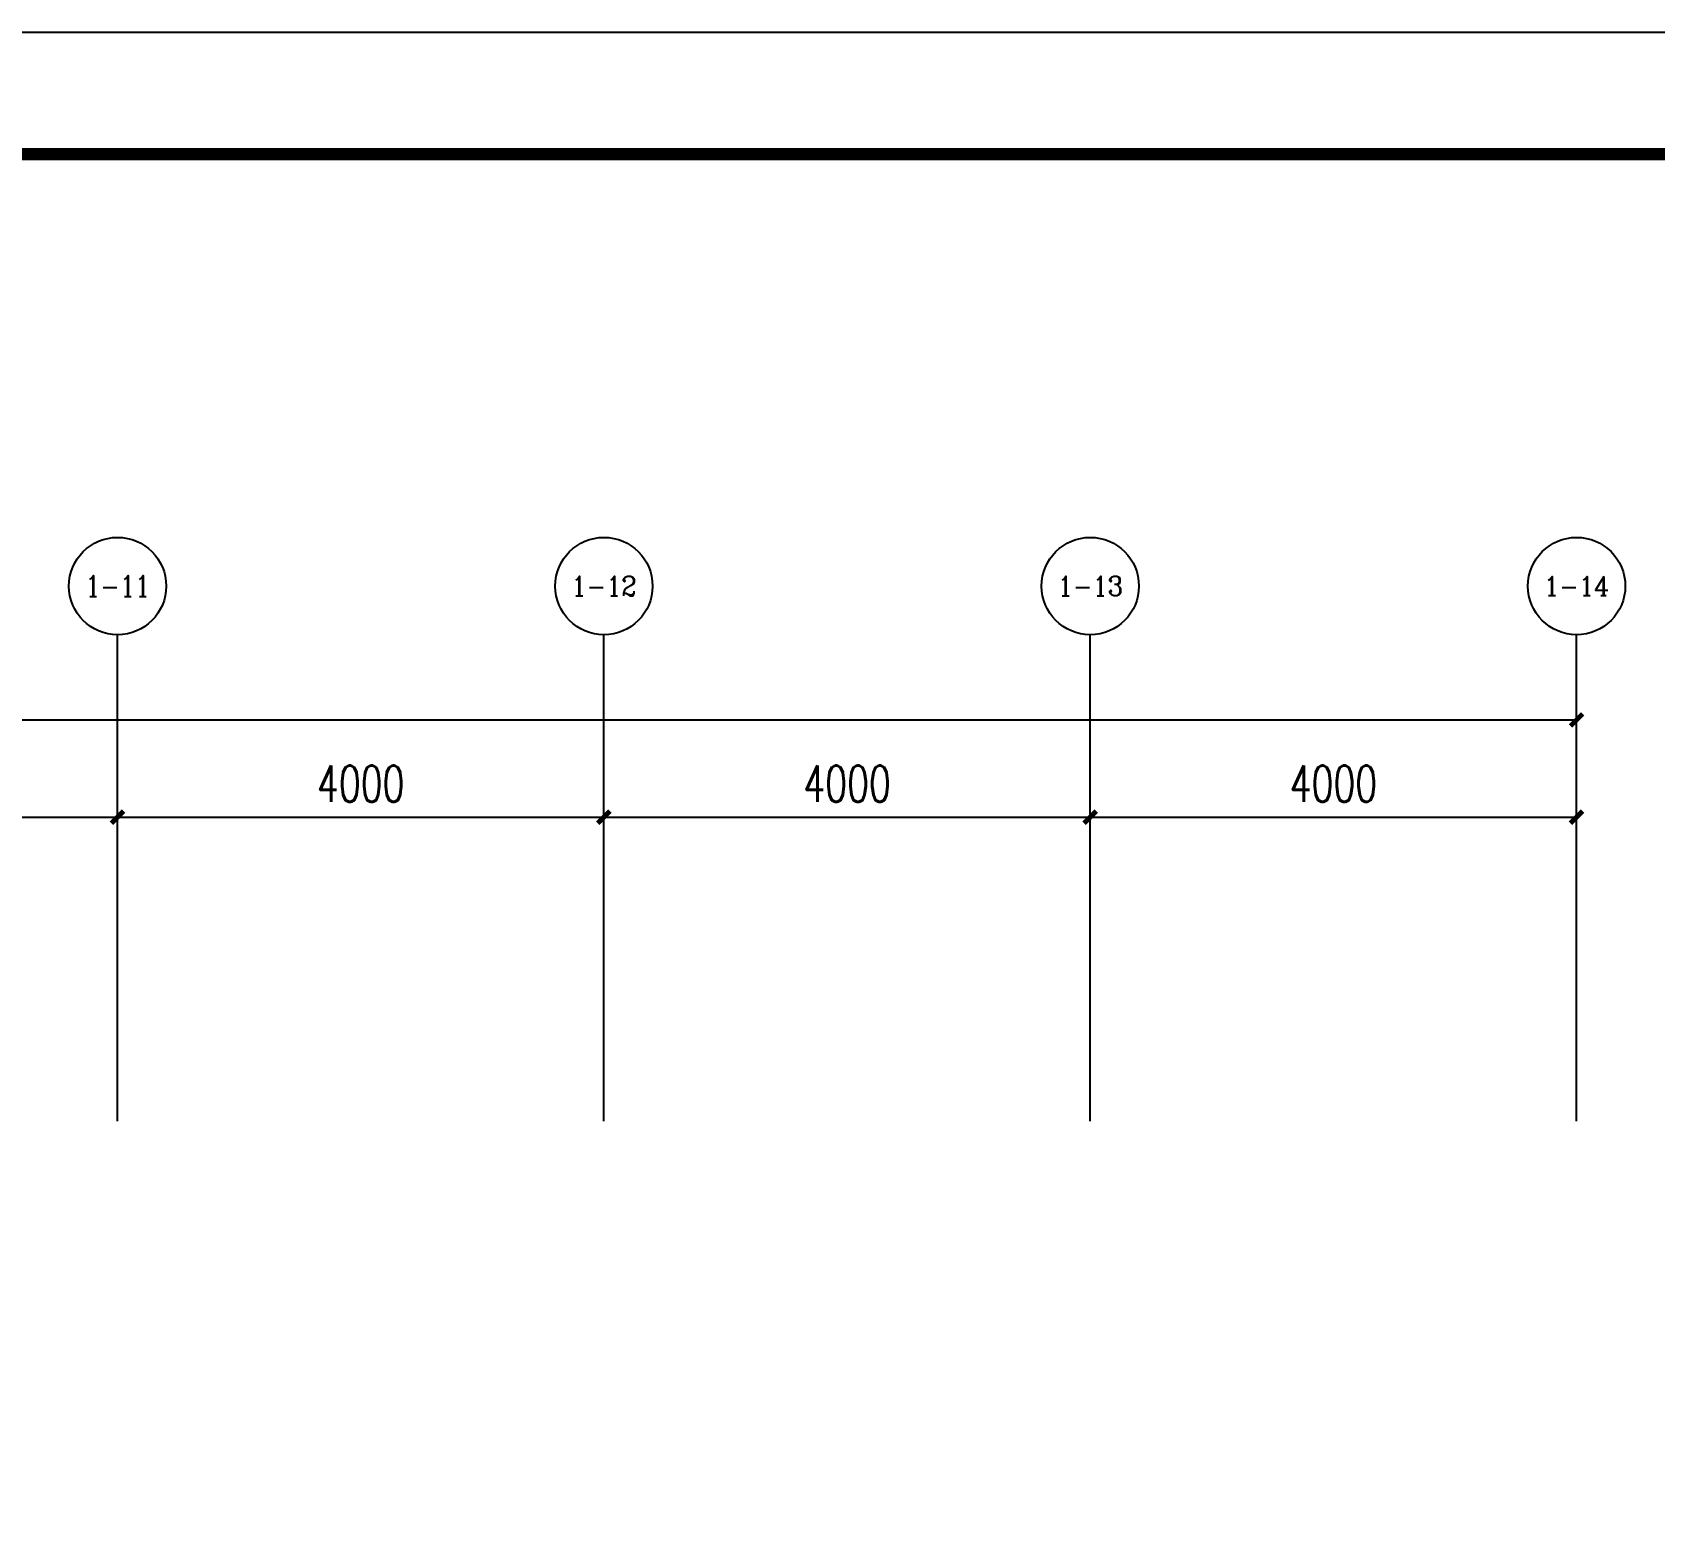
# Model space of a CAD drawing. Extents: x -6243262 to 3079315, y -2914302 to 172723.
# Drawn here: x -5753181 to -5739840, y -769948 to -757772 of the extents above; entities that cross this region are included whole.
import ezdxf
from ezdxf.enums import TextEntityAlignment as Align

# ---------------------------------------------------------------- set-up
doc = ezdxf.new("R2010")
doc.units = 0
doc.header["$LTSCALE"] = 1000
for name, color, linetype in [('AXIS', 3, 'Continuous'), ('AXIS_TEXT', 7, 'Continuous'), ('PUB_TITLE', 4, 'Continuous')]:
    doc.layers.add(name, color=color, linetype=linetype)
doc.styles.add('_TCH_AXIS', font='COMPLEX', dxfattribs={"bigfont": 'GBCBIG'})
doc.styles.add('_TCH_DIM_T3', font='SIMPLEX', dxfattribs={"width": 0.705882, "bigfont": 'GBCBIG'})
doc.styles.add('COMPLEX', font='COMPLEX')
doc.dimstyles.new('_TCH_ARCH&&100', dxfattribs={"dimtxt": 297.5, "dimasz": 100, "dimexe": 250, "dimexo": 300, "dimgap": 126.25, "dimtad": 1, "dimdec": 0, "dimzin": 0, "dimdsep": 46, "dimtxsty": '_TCH_DIM_T3', "dimblk": 'ARCHTICK', "dimcen": 0.09, "dimclrt": 7, "dimazin": 2, "dimtfac": 1, "dimtdec": 0, "dimtix": 1, "dimtmove": 2, "dimatfit": 3, "dimfxl": 0, "dimtolj": 1, "dimtzin": 0, "dimarcsym": 0})

# ---------------------------------------------------------------- blocks, each defined once
blk = doc.blocks.new('_AXISO')
at = {"color": 0}
blk.add_circle((0, 0), 0.5, dxfattribs=at)
at = {"layer": 'AXIS_TEXT', "color": 0, "style": 'COMPLEX', "width": 1.041667}
blk.add_attdef('A', text='', height=0.56, dxfattribs=at).set_placement((-0.25, -0.28), (0.25, -0.28), align=Align.FIT)
blk = doc.blocks.new('_ArchTick')
at = {"color": 0, "linetype": 'ByBlock', "const_width": 0.4}
blk.add_lwpolyline([(-0.5, -0.5), (0.5, 0.5)], dxfattribs=at)
blk = doc.blocks.new('*D97')
at = {"layer": 'AXIS', "color": 0, "lineweight": -2, "transparency": 16777216}
for p, q in [((1357095, -767052), (1357095, -763802)), ((1397095, -767052), (1397095, -763802)), ((1357095, -764052), (1397095, -764052))]:
    blk.add_line(p, q, dxfattribs=at)
at = {"layer": 'Defpoints', "color": 0, "transparency": 16777216}
for p in [(1397095, -764052), (1357095, -767352), (1397095, -767352)]:
    blk.add_point(p, dxfattribs=at)
at = {"layer": 'AXIS', "color": 0, "lineweight": -2, "transparency": 16777216, "xscale": 100, "yscale": 100, "zscale": 100, "rotation": 180}
blk.add_blockref('_ArchTick', (1357095, -764052), dxfattribs=at)
at = {"layer": 'AXIS', "color": 0, "lineweight": -2, "transparency": 16777216, "xscale": 100, "yscale": 100, "zscale": 100}
blk.add_blockref('_ArchTick', (1397095, -764052), dxfattribs=at)
at = {"layer": 'AXIS', "color": 7, "transparency": 16777216, "insert": (1377095, -763777), "char_height": 297.5, "attachment_point": 5, "style": '_TCH_DIM_T3'}
blk.add_mtext('\\A1;40000', dxfattribs=at)
blk = doc.blocks.new('*D98')
at = {"layer": 'AXIS', "color": 0, "lineweight": -2, "transparency": 16777216}
for p, q in [((1393095, -767052), (1393095, -764602)), ((1397095, -767052), (1397095, -764602)), ((1393095, -764852), (1397095, -764852))]:
    blk.add_line(p, q, dxfattribs=at)
at = {"layer": 'Defpoints', "color": 0, "transparency": 16777216}
for p in [(1397095, -764852), (1393095, -767352), (1397095, -767352)]:
    blk.add_point(p, dxfattribs=at)
at = {"layer": 'AXIS', "color": 0, "lineweight": -2, "transparency": 16777216, "xscale": 100, "yscale": 100, "zscale": 100, "rotation": 180}
blk.add_blockref('_ArchTick', (1393095, -764852), dxfattribs=at)
at = {"layer": 'AXIS', "color": 0, "lineweight": -2, "transparency": 16777216, "xscale": 100, "yscale": 100, "zscale": 100}
blk.add_blockref('_ArchTick', (1397095, -764852), dxfattribs=at)
at = {"layer": 'AXIS', "color": 7, "transparency": 16777216, "insert": (1395095, -764577), "char_height": 297.5, "attachment_point": 5, "style": '_TCH_DIM_T3'}
blk.add_mtext('\\A1;4000', dxfattribs=at)
blk = doc.blocks.new('*D99')
at = {"layer": 'AXIS', "color": 0, "lineweight": -2, "transparency": 16777216}
for p, q in [((1389095, -767052), (1389095, -764602)), ((1393095, -767052), (1393095, -764602)), ((1389095, -764852), (1393095, -764852))]:
    blk.add_line(p, q, dxfattribs=at)
at = {"layer": 'Defpoints', "color": 0, "transparency": 16777216}
for p in [(1393095, -764852), (1389095, -767352), (1393095, -767352)]:
    blk.add_point(p, dxfattribs=at)
at = {"layer": 'AXIS', "color": 0, "lineweight": -2, "transparency": 16777216, "xscale": 100, "yscale": 100, "zscale": 100, "rotation": 180}
blk.add_blockref('_ArchTick', (1389095, -764852), dxfattribs=at)
at = {"layer": 'AXIS', "color": 0, "lineweight": -2, "transparency": 16777216, "xscale": 100, "yscale": 100, "zscale": 100}
blk.add_blockref('_ArchTick', (1393095, -764852), dxfattribs=at)
at = {"layer": 'AXIS', "color": 7, "transparency": 16777216, "insert": (1391095, -764577), "char_height": 297.5, "attachment_point": 5, "style": '_TCH_DIM_T3'}
blk.add_mtext('\\A1;4000', dxfattribs=at)
blk = doc.blocks.new('*D100')
at = {"layer": 'AXIS', "color": 0, "lineweight": -2, "transparency": 16777216}
for p, q in [((1385095, -767052), (1385095, -764602)), ((1389095, -767052), (1389095, -764602)), ((1385095, -764852), (1389095, -764852))]:
    blk.add_line(p, q, dxfattribs=at)
at = {"layer": 'Defpoints', "color": 0, "transparency": 16777216}
for p in [(1389095, -764852), (1385095, -767352), (1389095, -767352)]:
    blk.add_point(p, dxfattribs=at)
at = {"layer": 'AXIS', "color": 0, "lineweight": -2, "transparency": 16777216, "xscale": 100, "yscale": 100, "zscale": 100, "rotation": 180}
blk.add_blockref('_ArchTick', (1385095, -764852), dxfattribs=at)
at = {"layer": 'AXIS', "color": 0, "lineweight": -2, "transparency": 16777216, "xscale": 100, "yscale": 100, "zscale": 100}
blk.add_blockref('_ArchTick', (1389095, -764852), dxfattribs=at)
at = {"layer": 'AXIS', "color": 7, "transparency": 16777216, "insert": (1387095, -764577), "char_height": 297.5, "attachment_point": 5, "style": '_TCH_DIM_T3'}
blk.add_mtext('\\A1;4000', dxfattribs=at)
blk = doc.blocks.new('*D101')
at = {"layer": 'AXIS', "color": 0, "lineweight": -2, "transparency": 16777216}
for p, q in [((1381095, -767052), (1381095, -764602)), ((1385095, -767052), (1385095, -764602)), ((1381095, -764852), (1385095, -764852))]:
    blk.add_line(p, q, dxfattribs=at)
at = {"layer": 'Defpoints', "color": 0, "transparency": 16777216}
for p in [(1385095, -764852), (1381095, -767352), (1385095, -767352)]:
    blk.add_point(p, dxfattribs=at)
at = {"layer": 'AXIS', "color": 0, "lineweight": -2, "transparency": 16777216, "xscale": 100, "yscale": 100, "zscale": 100, "rotation": 180}
blk.add_blockref('_ArchTick', (1381095, -764852), dxfattribs=at)
at = {"layer": 'AXIS', "color": 0, "lineweight": -2, "transparency": 16777216, "xscale": 100, "yscale": 100, "zscale": 100}
blk.add_blockref('_ArchTick', (1385095, -764852), dxfattribs=at)
at = {"layer": 'AXIS', "color": 7, "transparency": 16777216, "insert": (1383095, -764577), "char_height": 297.5, "attachment_point": 5, "style": '_TCH_DIM_T3'}
blk.add_mtext('\\A1;4000', dxfattribs=at)
blk = doc.blocks.new('22')
at = {"layer": 'AXIS', "color": 8}
for p, q in [((1385095.1, -767352.2), (1385095.1, -763352.2)), ((1389095.1, -767352.2), (1389095.1, -763352.2)), ((1393095.1, -767352.2), (1393095.1, -763352.2)), ((1397095.1, -767352.2), (1397095.1, -763352.2))]:
    blk.add_line(p, q, dxfattribs=at)
ref = blk.add_blockref('_AXISO', (1385095.1, -762952.2), dxfattribs=dict(at, xscale=800, yscale=800, zscale=800))
ref.add_attrib('A', '1-11', dxfattribs={"layer": 'AXIS_TEXT', "height": 172.16, "style": '_TCH_AXIS'}).set_placement((1384828.7, -763038.3), (1385361.6, -763038.3), align=Align.FIT)
ref = blk.add_blockref('_AXISO', (1389095.1, -762952.2), dxfattribs=dict(at, xscale=800, yscale=800, zscale=800))
ref.add_attrib('A', '1-12', dxfattribs={"layer": 'AXIS_TEXT', "height": 160.91, "style": '_TCH_AXIS'}).set_placement((1388826.9, -763032.6), (1389363.3, -763032.6), align=Align.FIT)
ref = blk.add_blockref('_AXISO', (1393095.1, -762952.2), dxfattribs=dict(at, xscale=800, yscale=800, zscale=800))
ref.add_attrib('A', '1-13', dxfattribs={"layer": 'AXIS_TEXT', "height": 160.91, "style": '_TCH_AXIS'}).set_placement((1392826.9, -763032.6), (1393363.3, -763032.6), align=Align.FIT)
ref = blk.add_blockref('_AXISO', (1397095.1, -762952.2), dxfattribs=dict(at, xscale=800, yscale=800, zscale=800))
ref.add_attrib('A', '1-14', dxfattribs={"layer": 'AXIS_TEXT', "height": 156.8, "style": '_TCH_AXIS'}).set_placement((1396826.3, -763030.6), (1397363.9, -763030.6), align=Align.FIT)
for p1, p2, distance, picture, middle in [((1357095.1, -767352.2), (1397095.1, -767352.2), 3300, '*D97', (1377095.1, -763777.2)), ((1381095.1, -767352.2), (1385095.1, -767352.2), 2500, '*D101', (1383095.1, -764577.2)), ((1385095.1, -767352.2), (1389095.1, -767352.2), 2500, '*D100', (1387095.1, -764577.2)), ((1389095.1, -767352.2), (1393095.1, -767352.2), 2500, '*D99', (1391095.1, -764577.2)), ((1393095.1, -767352.2), (1397095.1, -767352.2), 2500, '*D98', (1395095.1, -764577.2))]:
    dim = blk.add_aligned_dim(p1=p1, p2=p2, distance=distance, dimstyle='_TCH_ARCH&&100', dxfattribs=at)
    dim.commit()
    dim.dimension.update_dxf_attribs({"geometry": picture, "text_midpoint": middle})

msp = doc.modelspace()

# ---------------------------------------------------------------- linework, layer by layer
at = {"layer": 'PUB_TITLE'}
msp.add_lwpolyline([(-5788013.8, -799772.5), (-5728613.8, -799772.5), (-5728613.8, -757772.5), (-5788013.8, -757772.5)], close=True, dxfattribs=at)
at = {"layer": 'PUB_TITLE', "const_width": 100}
msp.add_lwpolyline([(-5786513.8, -798772.5), (-5729613.8, -798772.5), (-5729613.8, -758772.5), (-5786513.8, -758772.5)], close=True, dxfattribs=at)

# ---------------------------------------------------------------- block references
msp.add_blockref('22', (-7137576.4, 628.6))

doc.saveas('drawing.dxf')
